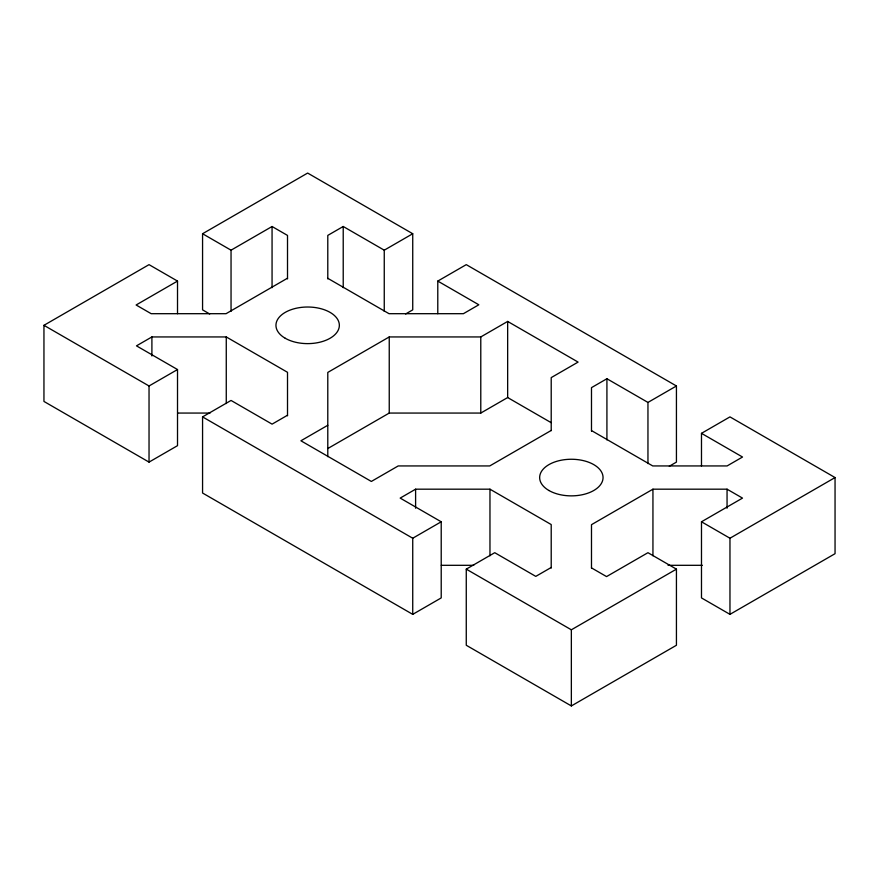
<?xml version="1.0" encoding="UTF-8"?>
<svg xmlns="http://www.w3.org/2000/svg" width="879" height="879" viewBox="0 0 879 879"><rect width="100%" height="100%" fill="white"/><g stroke="black" fill="none" stroke-linecap="round" stroke-linejoin="round"><path stroke-width="1.32" d="M287.51 415.8L287.51 372.3L226.266 336.943L151.902 336.943L136.476 345.854L177.514 369.543L177.514 445.664L149.034 462.112L43.95 401.439L43.95 325.318L149.034 264.645L177.514 281.082L177.514 313.715M209.685 313.979L202.566 309.858L202.566 233.737L307.65 173.064L412.734 233.737L412.734 309.858L405.615 313.979M177.514 281.082L136.113 304.991L151.177 313.693L226.057 313.693L287.51 278.203M202.566 233.737L231.045 250.185L272.061 226.507L287.51 235.418L287.51 278.918M412.734 233.737L384.255 250.185L343.217 226.485L327.79 235.396L327.79 278.896M43.95 325.318L149.034 385.98L177.514 369.543M551.21 568.054L551.21 524.554L489.966 489.185L415.602 489.185L400.176 498.096L441.214 521.785L441.214 597.918L412.734 614.355L202.566 493.02L202.566 416.888L231.045 400.45L272.083 424.139L287.51 415.24M437.786 313.715L437.786 281.082L466.266 264.645L676.434 385.98L676.434 462.112L669.315 466.222M551.21 430.622L551.21 377.607L578.085 362.093L507.655 321.428L480.78 336.943L389.243 336.943L327.79 372.421L327.79 456.673M327.79 425.271L300.915 440.786L371.345 481.45L398.22 465.936L489.757 465.936L551.21 430.457M327.79 448.543L389.243 413.064L480.78 413.064L507.655 397.55L551.089 422.623M676.434 385.98L647.955 402.428L606.917 378.739L591.49 387.639L591.49 431.139M202.566 416.888L412.734 538.234L441.214 521.785M591.49 567.9L606.554 576.591L647.955 552.693L676.434 569.142L676.434 645.263L571.35 705.936L466.266 645.263L466.266 569.142L494.745 552.693L535.783 576.382L551.21 567.482M701.486 465.958L701.486 433.336L729.966 416.888L835.05 477.561L835.05 553.682L729.966 614.355L701.486 597.918L701.486 521.785L742.502 498.107L727.054 489.185L652.943 489.185L591.49 524.675L591.49 568.164M466.266 569.142L571.35 629.803L676.434 569.142M701.486 521.785L729.966 538.234L835.05 477.561M177.591 413.064L210.037 413.064M441.291 565.307L473.737 565.307M668.04 565.307L702.343 565.307M437.786 281.082L478.824 304.782L463.398 313.693L389.034 313.693L327.79 278.324M701.486 433.336L742.524 457.025L727.098 465.936L652.734 465.936L591.49 430.578M729.966 538.234L729.966 614.355M727.054 489.185L727.054 508.216M652.943 489.185L652.943 555.792M647.955 402.428L647.955 463.596M606.917 378.739L606.917 439.907M571.35 629.803L571.35 705.936M507.655 321.428L507.655 397.55M489.966 489.185L489.966 555.792M480.78 336.943L480.78 413.064M415.602 489.185L415.602 508.216M412.734 538.234L412.734 614.355M389.243 336.943L389.243 413.064M384.255 250.185L384.255 311.353M343.217 226.485L343.217 287.664M272.061 226.507L272.061 287.675M231.045 250.185L231.045 311.353M226.266 336.943L226.266 403.549M151.902 336.943L151.902 355.973M149.034 385.98L149.034 462.112M285.236 338.261A31.699 18.305 0 0 0 338.272 330.054A31.699 18.305 0 0 0 299.442 307.639A31.699 18.305 0 0 0 285.236 338.261M548.935 490.504A31.699 18.305 0 0 0 601.972 482.296A31.699 18.305 0 0 0 563.142 459.882A31.699 18.305 0 0 0 548.935 490.504"/></g></svg>
